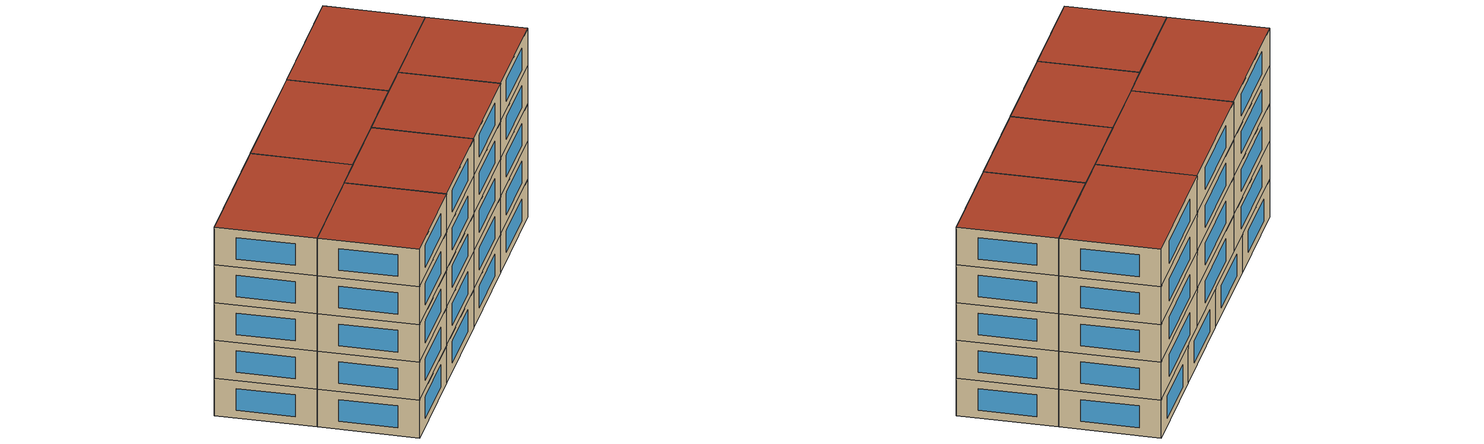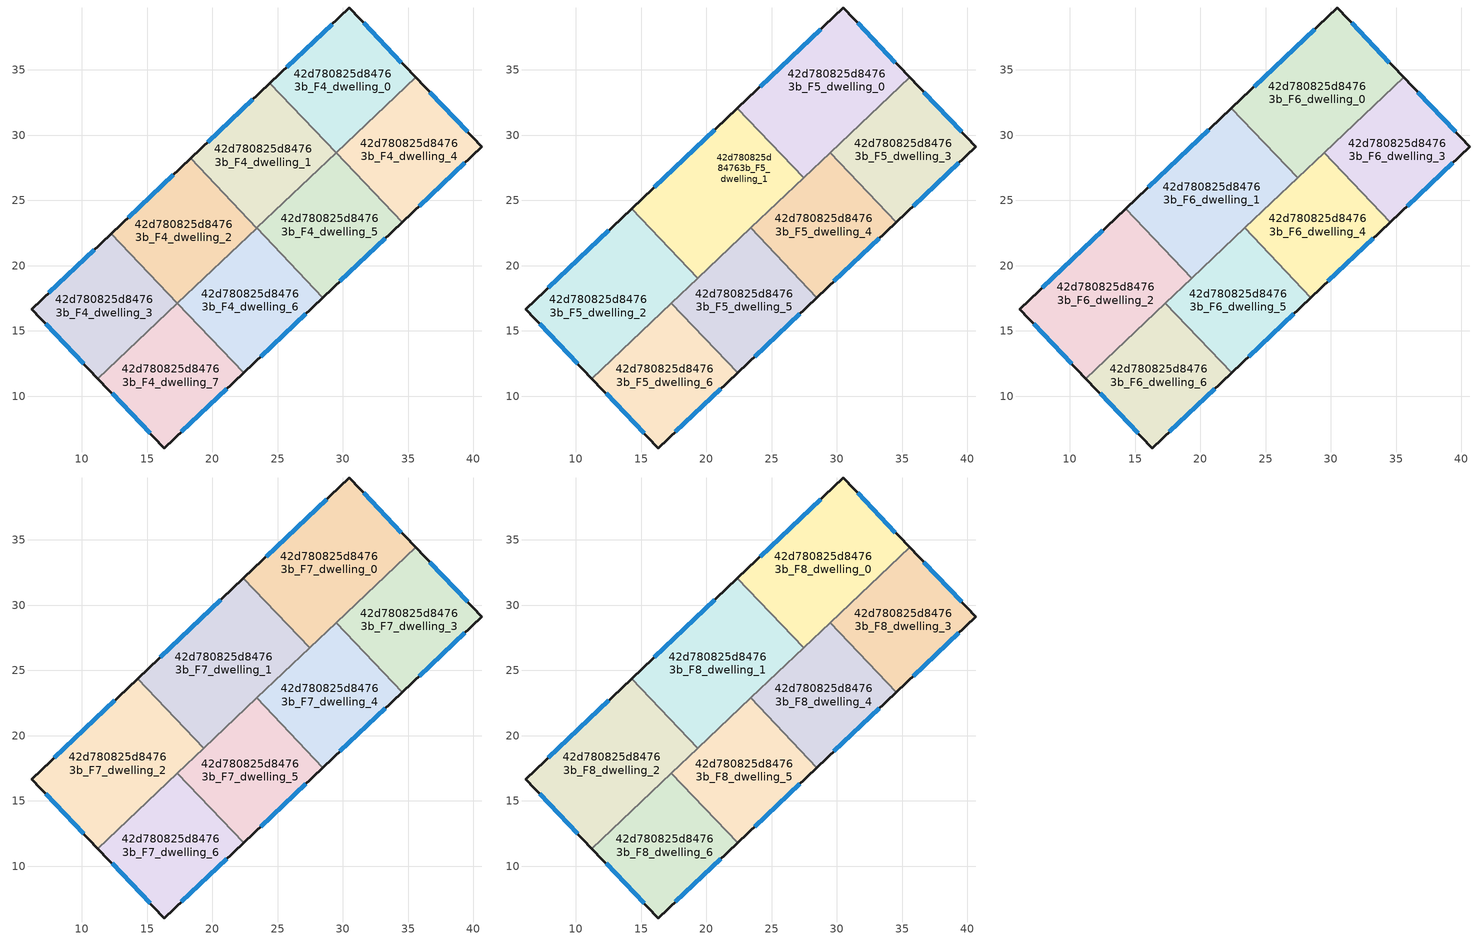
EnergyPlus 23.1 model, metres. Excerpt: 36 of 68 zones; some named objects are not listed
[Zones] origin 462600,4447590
42d780825d84763b_F4_dwelling_0
 floor to 42d780825d84763b_F3_dwelling_0 (EU_floor_Construction): 30.5,39.75 35.58,34.43 29.48,28.65 24.42,33.99 z12
 wall outside (EU_wall_Construction): 35.58,34.43 30.5,39.75 24.42,33.99 z12:15
 wall to 42d780825d84763b_F4_dwelling_1 (EU_wall_Construction): 24.42,33.99 29.48,28.65 z12:15
 wall to 42d780825d84763b_F4_dwelling_4 (EU_wall_Construction): 29.5,28.67 35.58,34.43 z12:15
 wall to 42d780825d84763b_F4_dwelling_5 (EU_wall_Construction): 29.48,28.65 29.5,28.67 z12:15
 window (EU_Window_Construction): 34.49,35.57 31.59,38.61 / 29.2,38.52 25.72,35.22 z12.64:14.36
42d780825d84763b_F4_dwelling_1
 floor to 42d780825d84763b_F3_dwelling_1 (EU_floor_Construction): 24.42,33.99 29.48,28.65 23.39,22.88 18.33,28.22 z12
 wall outside (EU_wall_Construction): 24.42,33.99 18.33,28.22 z12:15
 wall to 42d780825d84763b_F4_dwelling_2 (EU_wall_Construction): 18.33,28.22 23.39,22.88 z12:15
 wall to 42d780825d84763b_F4_dwelling_5 (EU_wall_Construction): 23.42,22.9 29.48,28.65 z12:15
 wall to 42d780825d84763b_F4_dwelling_6 (EU_wall_Construction): 23.39,22.88 23.42,22.9 z12:15
 window (EU_Window_Construction): 23.11,32.75 19.63,29.45 z12.64:14.36
42d780825d84763b_F4_dwelling_2
 floor to 42d780825d84763b_F3_dwelling_2 (EU_floor_Construction): 18.33,28.22 23.39,22.88 17.3,17.1 12.24,22.45 z12
 wall outside (EU_wall_Construction): 18.33,28.22 12.24,22.45 z12:15
 wall to 42d780825d84763b_F4_dwelling_3 (EU_wall_Construction): 12.24,22.45 17.3,17.1 z12:15
 wall to 42d780825d84763b_F4_dwelling_6 (EU_wall_Construction): 17.33,17.13 23.39,22.88 z12:15
 wall to 42d780825d84763b_F4_dwelling_7 (EU_wall_Construction): 17.3,17.1 17.33,17.13 z12:15
 window (EU_Window_Construction): 17.02,26.98 13.54,23.68 z12.64:14.36
42d780825d84763b_F4_dwelling_3
 floor to 42d780825d84763b_F3_dwelling_3 (EU_floor_Construction): 12.24,22.45 17.3,17.1 11.23,11.35 6.14,16.67 z12
 wall outside (EU_wall_Construction): 12.24,22.45 6.14,16.67 11.23,11.35 z12:15
 wall to 42d780825d84763b_F4_dwelling_7 (EU_wall_Construction): 11.23,11.35 17.3,17.1 z12:15
 window (EU_Window_Construction): 7.23,15.53 10.14,12.49 / 10.93,21.21 7.45,17.91 z12.64:14.36
42d780825d84763b_F4_dwelling_4
 floor to 42d780825d84763b_F3_dwelling_4 (EU_floor_Construction): 35.58,34.43 40.67,29.11 34.57,23.33 29.5,28.67 z12
 wall outside (EU_wall_Construction): 34.57,23.33 40.67,29.11 35.58,34.43 z12:15
 wall to 42d780825d84763b_F4_dwelling_5 (EU_wall_Construction): 29.5,28.67 34.57,23.33 z12:15
 window (EU_Window_Construction): 39.58,30.25 36.67,33.29 / 35.88,24.57 39.36,27.87 z12.64:14.36
42d780825d84763b_F4_dwelling_5
 floor to 42d780825d84763b_F3_dwelling_5 (EU_floor_Construction): 29.5,28.67 34.57,23.33 28.48,17.56 23.42,22.9 z12
 wall outside (EU_wall_Construction): 28.48,17.56 34.57,23.33 z12:15
 wall to 42d780825d84763b_F4_dwelling_6 (EU_wall_Construction): 23.42,22.9 28.48,17.56 z12:15
 window (EU_Window_Construction): 29.78,18.79 33.26,22.09 z12.64:14.36
42d780825d84763b_F4_dwelling_6
 floor to 42d780825d84763b_F3_dwelling_6 (EU_floor_Construction): 23.42,22.9 28.48,17.56 22.39,11.79 17.33,17.13 z12
 wall outside (EU_wall_Construction): 22.39,11.79 28.48,17.56 z12:15
 wall to 42d780825d84763b_F4_dwelling_7 (EU_wall_Construction): 17.33,17.13 22.39,11.79 z12:15
 window (EU_Window_Construction): 23.7,13.02 27.18,16.32 z12.64:14.36
42d780825d84763b_F4_dwelling_7
 floor to 42d780825d84763b_F3_dwelling_7 (EU_floor_Construction): 17.33,17.13 22.39,11.79 16.31,6.02 11.23,11.35 z12
 wall outside (EU_wall_Construction): 11.23,11.35 16.31,6.02 22.39,11.79 z12:15
 window (EU_Window_Construction): 17.62,7.26 21.09,10.55 / 12.32,10.21 15.22,7.16 z12.64:14.36
42d780825d84763b_F5_dwelling_0
 floor to 42d780825d84763b_F4_dwelling_0 (EU_floor_Construction): 30.5,39.75 35.58,34.43 29.48,28.65 24.42,33.99 z15
 floor to 42d780825d84763b_F4_dwelling_1 (EU_floor_Construction): 24.42,33.99 29.48,28.65 27.45,26.72 22.39,32.06 z15
 wall outside (EU_wall_Construction): 35.58,34.43 30.5,39.75 22.39,32.06 z15:18
 wall to 42d780825d84763b_F5_dwelling_1 (EU_wall_Construction): 22.39,32.06 27.45,26.72 z15:18
 wall to 42d780825d84763b_F5_dwelling_3 (EU_wall_Construction): 29.5,28.67 35.58,34.43 z15:18
 wall to 42d780825d84763b_F5_dwelling_4 (EU_wall_Construction): 27.45,26.72 29.5,28.67 z15:18
 window (EU_Window_Construction): 34.49,35.57 31.59,38.61 / 28.76,38.1 24.13,33.71 z15.64:17.36
42d780825d84763b_F5_dwelling_1
 floor to 42d780825d84763b_F4_dwelling_1 (EU_floor_Construction): 22.39,32.06 27.45,26.72 23.39,22.88 18.33,28.22 z15
 floor to 42d780825d84763b_F4_dwelling_2 (EU_floor_Construction): 18.33,28.22 23.39,22.88 19.33,19.03 14.27,24.37 z15
 wall outside (EU_wall_Construction): 22.39,32.06 14.27,24.37 z15:18
 wall to 42d780825d84763b_F5_dwelling_2 (EU_wall_Construction): 14.27,24.37 19.33,19.03 z15:18
 wall to 42d780825d84763b_F5_dwelling_5 (EU_wall_Construction): 19.33,19.03 23.42,22.9 z15:18
 wall to 42d780825d84763b_F5_dwelling_4 (EU_wall_Construction): 23.42,22.9 27.45,26.72 z15:18
 window (EU_Window_Construction): 20.65,30.42 16.01,26.02 z15.64:17.36
42d780825d84763b_F5_dwelling_2
 floor to 42d780825d84763b_F4_dwelling_2 (EU_floor_Construction): 14.27,24.37 19.33,19.03 17.3,17.1 12.24,22.45 z15
 floor to 42d780825d84763b_F4_dwelling_3 (EU_floor_Construction): 12.24,22.45 17.3,17.1 11.23,11.35 6.14,16.67 z15
 wall outside (EU_wall_Construction): 14.27,24.37 6.14,16.67 11.23,11.35 z15:18
 wall to 42d780825d84763b_F5_dwelling_6 (EU_wall_Construction): 11.23,11.35 17.33,17.13 z15:18
 wall to 42d780825d84763b_F5_dwelling_5 (EU_wall_Construction): 17.33,17.13 19.33,19.03 z15:18
 window (EU_Window_Construction): 7.23,15.53 10.14,12.49 / 12.53,22.72 7.88,18.32 z15.64:17.36
42d780825d84763b_F5_dwelling_3
 floor to 42d780825d84763b_F4_dwelling_4 (EU_floor_Construction): 35.58,34.43 40.67,29.11 34.57,23.33 29.5,28.67 z15
 wall outside (EU_wall_Construction): 34.57,23.33 40.67,29.11 35.58,34.43 z15:18
 wall to 42d780825d84763b_F5_dwelling_4 (EU_wall_Construction): 29.5,28.67 34.57,23.33 z15:18
 window (EU_Window_Construction): 39.58,30.25 36.67,33.29 / 35.88,24.57 39.36,27.87 z15.64:17.36
42d780825d84763b_F5_dwelling_4
 floor to 42d780825d84763b_F4_dwelling_5 (EU_floor_Construction): 29.5,28.67 34.57,23.33 28.48,17.56 23.42,22.9 z15
 wall outside (EU_wall_Construction): 28.48,17.56 34.57,23.33 z15:18
 wall to 42d780825d84763b_F5_dwelling_5 (EU_wall_Construction): 23.42,22.9 28.48,17.56 z15:18
 window (EU_Window_Construction): 29.78,18.79 33.26,22.09 z15.64:17.36
42d780825d84763b_F5_dwelling_5
 floor to 42d780825d84763b_F4_dwelling_6 (EU_floor_Construction): 23.42,22.9 28.48,17.56 22.39,11.79 17.33,17.13 z15
 wall outside (EU_wall_Construction): 22.39,11.79 28.48,17.56 z15:18
 wall to 42d780825d84763b_F5_dwelling_6 (EU_wall_Construction): 17.33,17.13 22.39,11.79 z15:18
 window (EU_Window_Construction): 23.7,13.02 27.18,16.32 z15.64:17.36
42d780825d84763b_F5_dwelling_6
 floor to 42d780825d84763b_F4_dwelling_7 (EU_floor_Construction): 17.33,17.13 22.39,11.79 16.31,6.02 11.23,11.35 z15
 wall outside (EU_wall_Construction): 11.23,11.35 16.31,6.02 22.39,11.79 z15:18
 window (EU_Window_Construction): 17.62,7.26 21.09,10.55 / 12.32,10.21 15.22,7.16 z15.64:17.36
42d780825d84763b_F6_dwelling_0
 floor to 42d780825d84763b_F5_dwelling_0 (EU_floor_Construction): 30.5,39.75 35.58,34.43 27.45,26.72 22.39,32.06 z18
 wall outside (EU_wall_Construction): 35.58,34.43 30.5,39.75 22.39,32.06 z18:21
 wall to 42d780825d84763b_F6_dwelling_1 (EU_wall_Construction): 22.39,32.06 27.45,26.72 z18:21
 wall to 42d780825d84763b_F6_dwelling_3 (EU_wall_Construction): 29.5,28.67 35.58,34.43 z18:21
 wall to 42d780825d84763b_F6_dwelling_4 (EU_wall_Construction): 27.45,26.72 29.5,28.67 z18:21
 window (EU_Window_Construction): 34.49,35.57 31.59,38.61 / 28.76,38.1 24.13,33.71 z18.64:20.36
42d780825d84763b_F6_dwelling_1
 floor to 42d780825d84763b_F5_dwelling_1 (EU_floor_Construction): 22.39,32.06 27.45,26.72 19.33,19.03 14.27,24.37 z18
 wall outside (EU_wall_Construction): 22.39,32.06 14.27,24.37 z18:21
 wall to 42d780825d84763b_F6_dwelling_2 (EU_wall_Construction): 14.27,24.37 19.33,19.03 z18:21
 wall to 42d780825d84763b_F6_dwelling_5 (EU_wall_Construction): 19.33,19.03 23.42,22.9 z18:21
 wall to 42d780825d84763b_F6_dwelling_4 (EU_wall_Construction): 23.42,22.9 27.45,26.72 z18:21
 window (EU_Window_Construction): 20.65,30.42 16.01,26.02 z18.64:20.36
42d780825d84763b_F6_dwelling_2
 floor to 42d780825d84763b_F5_dwelling_2 (EU_floor_Construction): 14.27,24.37 19.33,19.03 11.23,11.35 6.14,16.67 z18
 wall outside (EU_wall_Construction): 14.27,24.37 6.14,16.67 11.23,11.35 z18:21
 wall to 42d780825d84763b_F6_dwelling_6 (EU_wall_Construction): 11.23,11.35 17.33,17.13 z18:21
 wall to 42d780825d84763b_F6_dwelling_5 (EU_wall_Construction): 17.33,17.13 19.33,19.03 z18:21
 window (EU_Window_Construction): 7.23,15.53 10.14,12.49 / 12.53,22.72 7.88,18.32 z18.64:20.36
42d780825d84763b_F6_dwelling_3
 floor to 42d780825d84763b_F5_dwelling_3 (EU_floor_Construction): 35.58,34.43 40.67,29.11 34.57,23.33 29.5,28.67 z18
 wall outside (EU_wall_Construction): 34.57,23.33 40.67,29.11 35.58,34.43 z18:21
 wall to 42d780825d84763b_F6_dwelling_4 (EU_wall_Construction): 29.5,28.67 34.57,23.33 z18:21
 window (EU_Window_Construction): 39.58,30.25 36.67,33.29 / 35.88,24.57 39.36,27.87 z18.64:20.36
42d780825d84763b_F6_dwelling_4
 floor to 42d780825d84763b_F5_dwelling_4 (EU_floor_Construction): 29.5,28.67 34.57,23.33 28.48,17.56 23.42,22.9 z18
 wall outside (EU_wall_Construction): 28.48,17.56 34.57,23.33 z18:21
 wall to 42d780825d84763b_F6_dwelling_5 (EU_wall_Construction): 23.42,22.9 28.48,17.56 z18:21
 window (EU_Window_Construction): 29.78,18.79 33.26,22.09 z18.64:20.36
42d780825d84763b_F6_dwelling_5
 floor to 42d780825d84763b_F5_dwelling_5 (EU_floor_Construction): 23.42,22.9 28.48,17.56 22.39,11.79 17.33,17.13 z18
 wall outside (EU_wall_Construction): 22.39,11.79 28.48,17.56 z18:21
 wall to 42d780825d84763b_F6_dwelling_6 (EU_wall_Construction): 17.33,17.13 22.39,11.79 z18:21
 window (EU_Window_Construction): 23.7,13.02 27.18,16.32 z18.64:20.36
42d780825d84763b_F6_dwelling_6
 floor to 42d780825d84763b_F5_dwelling_6 (EU_floor_Construction): 17.33,17.13 22.39,11.79 16.31,6.02 11.23,11.35 z18
 wall outside (EU_wall_Construction): 11.23,11.35 16.31,6.02 22.39,11.79 z18:21
 window (EU_Window_Construction): 17.62,7.26 21.09,10.55 / 12.32,10.21 15.22,7.16 z18.64:20.36
42d780825d84763b_F7_dwelling_0
 floor to 42d780825d84763b_F6_dwelling_0 (EU_floor_Construction): 30.5,39.75 35.58,34.43 27.45,26.72 22.39,32.06 z21
 wall outside (EU_wall_Construction): 35.58,34.43 30.5,39.75 22.39,32.06 z21:24
 wall to 42d780825d84763b_F7_dwelling_1 (EU_wall_Construction): 22.39,32.06 27.45,26.72 z21:24
 wall to 42d780825d84763b_F7_dwelling_3 (EU_wall_Construction): 29.5,28.67 35.58,34.43 z21:24
 wall to 42d780825d84763b_F7_dwelling_4 (EU_wall_Construction): 27.45,26.72 29.5,28.67 z21:24
 window (EU_Window_Construction): 34.49,35.57 31.59,38.61 / 28.76,38.1 24.13,33.71 z21.64:23.36
42d780825d84763b_F7_dwelling_1
 floor to 42d780825d84763b_F6_dwelling_1 (EU_floor_Construction): 22.39,32.06 27.45,26.72 19.33,19.03 14.27,24.37 z21
 wall outside (EU_wall_Construction): 22.39,32.06 14.27,24.37 z21:24
 wall to 42d780825d84763b_F7_dwelling_2 (EU_wall_Construction): 14.27,24.37 19.33,19.03 z21:24
 wall to 42d780825d84763b_F7_dwelling_5 (EU_wall_Construction): 19.33,19.03 23.42,22.9 z21:24
 wall to 42d780825d84763b_F7_dwelling_4 (EU_wall_Construction): 23.42,22.9 27.45,26.72 z21:24
 window (EU_Window_Construction): 20.65,30.42 16.01,26.02 z21.64:23.36
42d780825d84763b_F7_dwelling_2
 floor to 42d780825d84763b_F6_dwelling_2 (EU_floor_Construction): 14.27,24.37 19.33,19.03 11.23,11.35 6.14,16.67 z21
 wall outside (EU_wall_Construction): 14.27,24.37 6.14,16.67 11.23,11.35 z21:24
 wall to 42d780825d84763b_F7_dwelling_6 (EU_wall_Construction): 11.23,11.35 17.33,17.13 z21:24
 wall to 42d780825d84763b_F7_dwelling_5 (EU_wall_Construction): 17.33,17.13 19.33,19.03 z21:24
 window (EU_Window_Construction): 7.23,15.53 10.14,12.49 / 12.53,22.72 7.88,18.32 z21.64:23.36
42d780825d84763b_F7_dwelling_3
 floor to 42d780825d84763b_F6_dwelling_3 (EU_floor_Construction): 35.58,34.43 40.67,29.11 34.57,23.33 29.5,28.67 z21
 wall outside (EU_wall_Construction): 34.57,23.33 40.67,29.11 35.58,34.43 z21:24
 wall to 42d780825d84763b_F7_dwelling_4 (EU_wall_Construction): 29.5,28.67 34.57,23.33 z21:24
 window (EU_Window_Construction): 39.58,30.25 36.67,33.29 / 35.88,24.57 39.36,27.87 z21.64:23.36
42d780825d84763b_F7_dwelling_4
 floor to 42d780825d84763b_F6_dwelling_4 (EU_floor_Construction): 29.5,28.67 34.57,23.33 28.48,17.56 23.42,22.9 z21
 wall outside (EU_wall_Construction): 28.48,17.56 34.57,23.33 z21:24
 wall to 42d780825d84763b_F7_dwelling_5 (EU_wall_Construction): 23.42,22.9 28.48,17.56 z21:24
 window (EU_Window_Construction): 29.78,18.79 33.26,22.09 z21.64:23.36
42d780825d84763b_F7_dwelling_5
 floor to 42d780825d84763b_F6_dwelling_5 (EU_floor_Construction): 23.42,22.9 28.48,17.56 22.39,11.79 17.33,17.13 z21
 wall outside (EU_wall_Construction): 22.39,11.79 28.48,17.56 z21:24
 wall to 42d780825d84763b_F7_dwelling_6 (EU_wall_Construction): 17.33,17.13 22.39,11.79 z21:24
 window (EU_Window_Construction): 23.7,13.02 27.18,16.32 z21.64:23.36
42d780825d84763b_F7_dwelling_6
 floor to 42d780825d84763b_F6_dwelling_6 (EU_floor_Construction): 17.33,17.13 22.39,11.79 16.31,6.02 11.23,11.35 z21
 wall outside (EU_wall_Construction): 11.23,11.35 16.31,6.02 22.39,11.79 z21:24
 window (EU_Window_Construction): 17.62,7.26 21.09,10.55 / 12.32,10.21 15.22,7.16 z21.64:23.36
42d780825d84763b_F8_dwelling_0
 floor to 42d780825d84763b_F7_dwelling_0 (EU_floor_Construction): 30.5,39.75 35.58,34.43 27.45,26.72 22.39,32.06 z24
 wall outside (EU_wall_Construction): 35.58,34.43 30.5,39.75 22.39,32.06 z24:27
 wall to 42d780825d84763b_F8_dwelling_1 (EU_wall_Construction): 22.39,32.06 27.45,26.72 z24:27
 wall to 42d780825d84763b_F8_dwelling_3 (EU_wall_Construction): 29.5,28.67 35.58,34.43 z24:27
 wall to 42d780825d84763b_F8_dwelling_4 (EU_wall_Construction): 27.45,26.72 29.5,28.67 z24:27
 window (EU_Window_Construction): 34.49,35.57 31.59,38.61 / 28.76,38.1 24.13,33.71 z24.64:26.36
 roof outside (EU_roof_Construction): 35.58,34.43 30.5,39.75 22.39,32.06 27.45,26.72 z27
42d780825d84763b_F8_dwelling_1
 floor to 42d780825d84763b_F7_dwelling_1 (EU_floor_Construction): 22.39,32.06 27.45,26.72 19.33,19.03 14.27,24.37 z24
 wall outside (EU_wall_Construction): 22.39,32.06 14.27,24.37 z24:27
 wall to 42d780825d84763b_F8_dwelling_2 (EU_wall_Construction): 14.27,24.37 19.33,19.03 z24:27
 wall to 42d780825d84763b_F8_dwelling_5 (EU_wall_Construction): 19.33,19.03 23.42,22.9 z24:27
 wall to 42d780825d84763b_F8_dwelling_4 (EU_wall_Construction): 23.42,22.9 27.45,26.72 z24:27
 window (EU_Window_Construction): 20.65,30.42 16.01,26.02 z24.64:26.36
 roof outside (EU_roof_Construction): 27.45,26.72 22.39,32.06 14.27,24.37 19.33,19.03 z27
42d780825d84763b_F8_dwelling_2
 floor to 42d780825d84763b_F7_dwelling_2 (EU_floor_Construction): 14.27,24.37 19.33,19.03 11.23,11.35 6.14,16.67 z24
 wall outside (EU_wall_Construction): 14.27,24.37 6.14,16.67 11.23,11.35 z24:27
 wall to 42d780825d84763b_F8_dwelling_6 (EU_wall_Construction): 11.23,11.35 17.33,17.13 z24:27
 wall to 42d780825d84763b_F8_dwelling_5 (EU_wall_Construction): 17.33,17.13 19.33,19.03 z24:27
 window (EU_Window_Construction): 7.23,15.53 10.14,12.49 / 12.53,22.72 7.88,18.32 z24.64:26.36
 roof outside (EU_roof_Construction): 19.33,19.03 14.27,24.37 6.14,16.67 11.23,11.35 z27
42d780825d84763b_F8_dwelling_3
 floor to 42d780825d84763b_F7_dwelling_3 (EU_floor_Construction): 35.58,34.43 40.67,29.11 34.57,23.33 29.5,28.67 z24
 wall outside (EU_wall_Construction): 34.57,23.33 40.67,29.11 35.58,34.43 z24:27
 wall to 42d780825d84763b_F8_dwelling_4 (EU_wall_Construction): 29.5,28.67 34.57,23.33 z24:27
 window (EU_Window_Construction): 39.58,30.25 36.67,33.29 / 35.88,24.57 39.36,27.87 z24.64:26.36
 roof outside (EU_roof_Construction): 40.67,29.11 35.58,34.43 29.5,28.67 34.57,23.33 z27
42d780825d84763b_F8_dwelling_4
 floor to 42d780825d84763b_F7_dwelling_4 (EU_floor_Construction): 29.5,28.67 34.57,23.33 28.48,17.56 23.42,22.9 z24
 wall outside (EU_wall_Construction): 28.48,17.56 34.57,23.33 z24:27
 wall to 42d780825d84763b_F8_dwelling_5 (EU_wall_Construction): 23.42,22.9 28.48,17.56 z24:27
 window (EU_Window_Construction): 29.78,18.79 33.26,22.09 z24.64:26.36
 roof outside (EU_roof_Construction): 34.57,23.33 29.5,28.67 23.42,22.9 28.48,17.56 z27
42d780825d84763b_F8_dwelling_5
 floor to 42d780825d84763b_F7_dwelling_5 (EU_floor_Construction): 23.42,22.9 28.48,17.56 22.39,11.79 17.33,17.13 z24
 wall outside (EU_wall_Construction): 22.39,11.79 28.48,17.56 z24:27
 wall to 42d780825d84763b_F8_dwelling_6 (EU_wall_Construction): 17.33,17.13 22.39,11.79 z24:27
 window (EU_Window_Construction): 23.7,13.02 27.18,16.32 z24.64:26.36
 roof outside (EU_roof_Construction): 28.48,17.56 23.42,22.9 17.33,17.13 22.39,11.79 z27
42d780825d84763b_F8_dwelling_6
 floor to 42d780825d84763b_F7_dwelling_6 (EU_floor_Construction): 17.33,17.13 22.39,11.79 16.31,6.02 11.23,11.35 z24
 wall outside (EU_wall_Construction): 11.23,11.35 16.31,6.02 22.39,11.79 z24:27
 window (EU_Window_Construction): 17.62,7.26 21.09,10.55 / 12.32,10.21 15.22,7.16 z24.64:26.36
 roof outside (EU_roof_Construction): 22.39,11.79 17.33,17.13 11.23,11.35 16.31,6.02 z27
[Building]
EU S2 Campaign: North Axis=0; Terrain=City; Solar Distribution=FullExterior
[Site:Location]
Yerevan-Zvartnots.Intl.AP: Latitude=40.15; Longitude=44.383; Time Zone=4; Elevation=854
[SizingPeriod:WeatherFileDays]
AnnualSizingPeriod: Begin Month=1; Begin Day of Month=1; End Month=12; End Day of Month=31; Day of Week for Start Day=Monday; Use Weather File Daylight Saving Period=No; Use Weather File Rain and Snow Indicators=No
[MATERIAL]
EU_InternalMass_Material: Roughness=MediumRough; Thickness=0.1; Conductivity=1; Density=1800; Specific Heat=900; Thermal Absorptance=0.9; Solar Absorptance=0.7; Visible Absorptance=0.7
[MATERIAL:NOMASS] Roughness=MediumRough; Thermal Absorptance=0.9; Solar Absorptance=0.7; Visible Absorptance=0.7
Name | Thermal Resistance
EU_wall_NoMass | 1.05043
EU_roof_NoMass | 1.45357
EU_floor_NoMass | 0.478065
[WINDOWMATERIAL:SIMPLEGLAZINGSYSTEM]
EU_Window_SimpleGlazing: UFactor=2.5566; Solar Heat Gain Coefficient=0.75; Visible Transmittance=0.75
[CONSTRUCTION]
EU_wall_Construction: EU_wall_NoMass
EU_roof_Construction: EU_roof_NoMass
EU_floor_Construction: EU_floor_NoMass
EU_Window_Construction: EU_Window_SimpleGlazing
EU_InternalMass_Construction: EU_InternalMass_Material
[ZONE] Type=1; Multiplier=1; Ceiling Height=autocalculate; Floor Area=autocalculate; Part of Total Floor Area=Yes
Name | Volume
42d780825d84763b_F4_dwelling_0; 42d780825d84763b_F5_dwelling_6; 42d780825d84763b_F6_dwelling_6; 42d780825d84763b_F7_dwelling_6; 42d780825d84763b_F8_dwelling_6; 42d780825d84763b_F4_dwelling_7 | 185.261
42d780825d84763b_F5_dwelling_0; 42d780825d84763b_F6_dwelling_0; 42d780825d84763b_F7_dwelling_0; 42d780825d84763b_F8_dwelling_0 | 246.998
42d780825d84763b_F4_dwelling_1 | 185.249
42d780825d84763b_F5_dwelling_1; 42d780825d84763b_F6_dwelling_1; 42d780825d84763b_F7_dwelling_1; 42d780825d84763b_F8_dwelling_1 | 246.973
42d780825d84763b_F4_dwelling_2 | 185.243
42d780825d84763b_F5_dwelling_2; 42d780825d84763b_F6_dwelling_2; 42d780825d84763b_F7_dwelling_2; 42d780825d84763b_F8_dwelling_2 | 246.968
42d780825d84763b_F4_dwelling_3 | 185.229
42d780825d84763b_F5_dwelling_3; 42d780825d84763b_F6_dwelling_3; 42d780825d84763b_F7_dwelling_3; 42d780825d84763b_F8_dwelling_3; 42d780825d84763b_F4_dwelling_4 | 185.262
42d780825d84763b_F5_dwelling_4; 42d780825d84763b_F6_dwelling_4; 42d780825d84763b_F7_dwelling_4; 42d780825d84763b_F8_dwelling_4; 42d780825d84763b_F4_dwelling_5 | 185.27
42d780825d84763b_F5_dwelling_5; 42d780825d84763b_F6_dwelling_5; 42d780825d84763b_F7_dwelling_5; 42d780825d84763b_F8_dwelling_5; 42d780825d84763b_F4_dwelling_6 | 185.236
[INTERNALMASS] Construction=EU_InternalMass_Construction
Name | Zone or ZoneList | Surface Area
42d780825d84763b_F4_dwelling_0_EU_InternalMass | 42d780825d84763b_F4_dwelling_0 | 61.7539
42d780825d84763b_F4_dwelling_1_EU_InternalMass | 42d780825d84763b_F4_dwelling_1 | 61.7496
42d780825d84763b_F4_dwelling_2_EU_InternalMass | 42d780825d84763b_F4_dwelling_2 | 61.7477
42d780825d84763b_F4_dwelling_3_EU_InternalMass | 42d780825d84763b_F4_dwelling_3 | 61.743
42d780825d84763b_F4_dwelling_4_EU_InternalMass | 42d780825d84763b_F4_dwelling_4 | 61.7539
42d780825d84763b_F4_dwelling_5_EU_InternalMass | 42d780825d84763b_F4_dwelling_5 | 61.7565
42d780825d84763b_F4_dwelling_6_EU_InternalMass | 42d780825d84763b_F4_dwelling_6 | 61.7454
42d780825d84763b_F4_dwelling_7_EU_InternalMass | 42d780825d84763b_F4_dwelling_7 | 61.7537
42d780825d84763b_F5_dwelling_0_EU_InternalMass | 42d780825d84763b_F5_dwelling_0 | 82.3328
42d780825d84763b_F5_dwelling_1_EU_InternalMass | 42d780825d84763b_F5_dwelling_1 | 82.3245
42d780825d84763b_F5_dwelling_2_EU_InternalMass | 42d780825d84763b_F5_dwelling_2 | 82.3302
42d780825d84763b_F5_dwelling_3_EU_InternalMass | 42d780825d84763b_F5_dwelling_3 | 61.7539
42d780825d84763b_F5_dwelling_4_EU_InternalMass | 42d780825d84763b_F5_dwelling_4 | 61.7565
42d780825d84763b_F5_dwelling_5_EU_InternalMass | 42d780825d84763b_F5_dwelling_5 | 61.7454
42d780825d84763b_F5_dwelling_6_EU_InternalMass | 42d780825d84763b_F5_dwelling_6 | 61.7537
42d780825d84763b_F6_dwelling_0_EU_InternalMass | 42d780825d84763b_F6_dwelling_0 | 82.3328
42d780825d84763b_F6_dwelling_1_EU_InternalMass | 42d780825d84763b_F6_dwelling_1 | 82.3245
42d780825d84763b_F6_dwelling_2_EU_InternalMass | 42d780825d84763b_F6_dwelling_2 | 82.3302
42d780825d84763b_F6_dwelling_3_EU_InternalMass | 42d780825d84763b_F6_dwelling_3 | 61.7539
42d780825d84763b_F6_dwelling_4_EU_InternalMass | 42d780825d84763b_F6_dwelling_4 | 61.7565
42d780825d84763b_F6_dwelling_5_EU_InternalMass | 42d780825d84763b_F6_dwelling_5 | 61.7454
42d780825d84763b_F6_dwelling_6_EU_InternalMass | 42d780825d84763b_F6_dwelling_6 | 61.7537
42d780825d84763b_F7_dwelling_0_EU_InternalMass | 42d780825d84763b_F7_dwelling_0 | 82.3328
42d780825d84763b_F7_dwelling_1_EU_InternalMass | 42d780825d84763b_F7_dwelling_1 | 82.3245
42d780825d84763b_F7_dwelling_2_EU_InternalMass | 42d780825d84763b_F7_dwelling_2 | 82.3302
42d780825d84763b_F7_dwelling_3_EU_InternalMass | 42d780825d84763b_F7_dwelling_3 | 61.7539
42d780825d84763b_F7_dwelling_4_EU_InternalMass | 42d780825d84763b_F7_dwelling_4 | 61.7565
42d780825d84763b_F7_dwelling_5_EU_InternalMass | 42d780825d84763b_F7_dwelling_5 | 61.7454
42d780825d84763b_F7_dwelling_6_EU_InternalMass | 42d780825d84763b_F7_dwelling_6 | 61.7537
42d780825d84763b_F8_dwelling_0_EU_InternalMass | 42d780825d84763b_F8_dwelling_0 | 82.3328
42d780825d84763b_F8_dwelling_1_EU_InternalMass | 42d780825d84763b_F8_dwelling_1 | 82.3245
42d780825d84763b_F8_dwelling_2_EU_InternalMass | 42d780825d84763b_F8_dwelling_2 | 82.3302
42d780825d84763b_F8_dwelling_3_EU_InternalMass | 42d780825d84763b_F8_dwelling_3 | 61.7539
42d780825d84763b_F8_dwelling_4_EU_InternalMass | 42d780825d84763b_F8_dwelling_4 | 61.7565
42d780825d84763b_F8_dwelling_5_EU_InternalMass | 42d780825d84763b_F8_dwelling_5 | 61.7454
42d780825d84763b_F8_dwelling_6_EU_InternalMass | 42d780825d84763b_F8_dwelling_6 | 61.7537
[OTHEREQUIPMENT] Fuel Type=Electricity; Design Level Calculation Method=Watts/Area; Power per Zone Floor Area=1; Fraction Latent=0; Fraction Radiant=0; Fraction Lost=0; Carbon Dioxide Generation Rate=0; EndUse Subcategory=EU_Step8_InternalGains
Name | Zone or ZoneList or Space or SpaceList | Schedule
EU_Step8_InternalGain_42d780825d84763b_F4_dwelling_0_f000 | 42d780825d84763b_F4_dwelling_0 | EU_Step8_GainSchedule_42d780825d84763b_F4_dwelling_0_f000
EU_Step8_InternalGain_42d780825d84763b_F4_dwelling_1_f000 | 42d780825d84763b_F4_dwelling_1 | EU_Step8_GainSchedule_42d780825d84763b_F4_dwelling_1_f000
EU_Step8_InternalGain_42d780825d84763b_F4_dwelling_2_f000 | 42d780825d84763b_F4_dwelling_2 | EU_Step8_GainSchedule_42d780825d84763b_F4_dwelling_2_f000
EU_Step8_InternalGain_42d780825d84763b_F4_dwelling_3_f000 | 42d780825d84763b_F4_dwelling_3 | EU_Step8_GainSchedule_42d780825d84763b_F4_dwelling_3_f000
EU_Step8_InternalGain_42d780825d84763b_F4_dwelling_4_f000 | 42d780825d84763b_F4_dwelling_4 | EU_Step8_GainSchedule_42d780825d84763b_F4_dwelling_4_f000
EU_Step8_InternalGain_42d780825d84763b_F4_dwelling_5_f000 | 42d780825d84763b_F4_dwelling_5 | EU_Step8_GainSchedule_42d780825d84763b_F4_dwelling_5_f000
EU_Step8_InternalGain_42d780825d84763b_F4_dwelling_6_f000 | 42d780825d84763b_F4_dwelling_6 | EU_Step8_GainSchedule_42d780825d84763b_F4_dwelling_6_f000
EU_Step8_InternalGain_42d780825d84763b_F4_dwelling_7_f000 | 42d780825d84763b_F4_dwelling_7 | EU_Step8_GainSchedule_42d780825d84763b_F4_dwelling_7_f000
EU_Step8_InternalGain_42d780825d84763b_F5_dwelling_0_f000 | 42d780825d84763b_F5_dwelling_0 | EU_Step8_GainSchedule_42d780825d84763b_F5_dwelling_0_f000
EU_Step8_InternalGain_42d780825d84763b_F5_dwelling_1_f000 | 42d780825d84763b_F5_dwelling_1 | EU_Step8_GainSchedule_42d780825d84763b_F5_dwelling_1_f000
EU_Step8_InternalGain_42d780825d84763b_F5_dwelling_2_f000 | 42d780825d84763b_F5_dwelling_2 | EU_Step8_GainSchedule_42d780825d84763b_F5_dwelling_2_f000
EU_Step8_InternalGain_42d780825d84763b_F5_dwelling_3_f000 | 42d780825d84763b_F5_dwelling_3 | EU_Step8_GainSchedule_42d780825d84763b_F5_dwelling_3_f000
EU_Step8_InternalGain_42d780825d84763b_F5_dwelling_4_f000 | 42d780825d84763b_F5_dwelling_4 | EU_Step8_GainSchedule_42d780825d84763b_F5_dwelling_4_f000
EU_Step8_InternalGain_42d780825d84763b_F5_dwelling_5_f000 | 42d780825d84763b_F5_dwelling_5 | EU_Step8_GainSchedule_42d780825d84763b_F5_dwelling_5_f000
EU_Step8_InternalGain_42d780825d84763b_F5_dwelling_6_f000 | 42d780825d84763b_F5_dwelling_6 | EU_Step8_GainSchedule_42d780825d84763b_F5_dwelling_6_f000
EU_Step8_InternalGain_42d780825d84763b_F6_dwelling_0_f000 | 42d780825d84763b_F6_dwelling_0 | EU_Step8_GainSchedule_42d780825d84763b_F6_dwelling_0_f000
EU_Step8_InternalGain_42d780825d84763b_F6_dwelling_1_f000 | 42d780825d84763b_F6_dwelling_1 | EU_Step8_GainSchedule_42d780825d84763b_F6_dwelling_1_f000
EU_Step8_InternalGain_42d780825d84763b_F6_dwelling_2_f000 | 42d780825d84763b_F6_dwelling_2 | EU_Step8_GainSchedule_42d780825d84763b_F6_dwelling_2_f000
EU_Step8_InternalGain_42d780825d84763b_F6_dwelling_3_f000 | 42d780825d84763b_F6_dwelling_3 | EU_Step8_GainSchedule_42d780825d84763b_F6_dwelling_3_f000
EU_Step8_InternalGain_42d780825d84763b_F6_dwelling_4_f000 | 42d780825d84763b_F6_dwelling_4 | EU_Step8_GainSchedule_42d780825d84763b_F6_dwelling_4_f000
EU_Step8_InternalGain_42d780825d84763b_F6_dwelling_5_f000 | 42d780825d84763b_F6_dwelling_5 | EU_Step8_GainSchedule_42d780825d84763b_F6_dwelling_5_f000
EU_Step8_InternalGain_42d780825d84763b_F6_dwelling_6_f000 | 42d780825d84763b_F6_dwelling_6 | EU_Step8_GainSchedule_42d780825d84763b_F6_dwelling_6_f000
EU_Step8_InternalGain_42d780825d84763b_F7_dwelling_0_f000 | 42d780825d84763b_F7_dwelling_0 | EU_Step8_GainSchedule_42d780825d84763b_F7_dwelling_0_f000
EU_Step8_InternalGain_42d780825d84763b_F7_dwelling_1_f000 | 42d780825d84763b_F7_dwelling_1 | EU_Step8_GainSchedule_42d780825d84763b_F7_dwelling_1_f000
EU_Step8_InternalGain_42d780825d84763b_F7_dwelling_2_f000 | 42d780825d84763b_F7_dwelling_2 | EU_Step8_GainSchedule_42d780825d84763b_F7_dwelling_2_f000
EU_Step8_InternalGain_42d780825d84763b_F7_dwelling_3_f000 | 42d780825d84763b_F7_dwelling_3 | EU_Step8_GainSchedule_42d780825d84763b_F7_dwelling_3_f000
EU_Step8_InternalGain_42d780825d84763b_F7_dwelling_4_f000 | 42d780825d84763b_F7_dwelling_4 | EU_Step8_GainSchedule_42d780825d84763b_F7_dwelling_4_f000
EU_Step8_InternalGain_42d780825d84763b_F7_dwelling_5_f000 | 42d780825d84763b_F7_dwelling_5 | EU_Step8_GainSchedule_42d780825d84763b_F7_dwelling_5_f000
EU_Step8_InternalGain_42d780825d84763b_F7_dwelling_6_f000 | 42d780825d84763b_F7_dwelling_6 | EU_Step8_GainSchedule_42d780825d84763b_F7_dwelling_6_f000
EU_Step8_InternalGain_42d780825d84763b_F8_dwelling_0_f000 | 42d780825d84763b_F8_dwelling_0 | EU_Step8_GainSchedule_42d780825d84763b_F8_dwelling_0_f000
EU_Step8_InternalGain_42d780825d84763b_F8_dwelling_1_f000 | 42d780825d84763b_F8_dwelling_1 | EU_Step8_GainSchedule_42d780825d84763b_F8_dwelling_1_f000
EU_Step8_InternalGain_42d780825d84763b_F8_dwelling_2_f000 | 42d780825d84763b_F8_dwelling_2 | EU_Step8_GainSchedule_42d780825d84763b_F8_dwelling_2_f000
EU_Step8_InternalGain_42d780825d84763b_F8_dwelling_3_f000 | 42d780825d84763b_F8_dwelling_3 | EU_Step8_GainSchedule_42d780825d84763b_F8_dwelling_3_f000
EU_Step8_InternalGain_42d780825d84763b_F8_dwelling_4_f000 | 42d780825d84763b_F8_dwelling_4 | EU_Step8_GainSchedule_42d780825d84763b_F8_dwelling_4_f000
EU_Step8_InternalGain_42d780825d84763b_F8_dwelling_5_f000 | 42d780825d84763b_F8_dwelling_5 | EU_Step8_GainSchedule_42d780825d84763b_F8_dwelling_5_f000
EU_Step8_InternalGain_42d780825d84763b_F8_dwelling_6_f000 | 42d780825d84763b_F8_dwelling_6 | EU_Step8_GainSchedule_42d780825d84763b_F8_dwelling_6_f000
[ZONEVENTILATION:DESIGNFLOWRATE] Schedule=EU_AlwaysOn; Design Flow Rate Calculation Method=AirChanges/Hour; Air Changes per Hour=0.557805; Ventilation Type=Natural; Fan Pressure Rise=0; Fan Total Efficiency=1; Constant Term Coefficient=1; Temperature Term Coefficient=0; Velocity Term Coefficient=0; Velocity Squared Term Coefficient=0; Minimum Indoor Temperature=-100; Maximum Indoor Temperature=100; Delta Temperature=-100; Minimum Outdoor Temperature=-100; Maximum Outdoor Temperature=100; Maximum Wind Speed=40
Name | Zone or ZoneList or Space or SpaceList
EU_ConstantAir_42d780825d84763b_F4_dwelling_0 | 42d780825d84763b_F4_dwelling_0
EU_ConstantAir_42d780825d84763b_F4_dwelling_1 | 42d780825d84763b_F4_dwelling_1
EU_ConstantAir_42d780825d84763b_F4_dwelling_2 | 42d780825d84763b_F4_dwelling_2
EU_ConstantAir_42d780825d84763b_F4_dwelling_3 | 42d780825d84763b_F4_dwelling_3
EU_ConstantAir_42d780825d84763b_F4_dwelling_4 | 42d780825d84763b_F4_dwelling_4
EU_ConstantAir_42d780825d84763b_F4_dwelling_5 | 42d780825d84763b_F4_dwelling_5
EU_ConstantAir_42d780825d84763b_F4_dwelling_6 | 42d780825d84763b_F4_dwelling_6
EU_ConstantAir_42d780825d84763b_F4_dwelling_7 | 42d780825d84763b_F4_dwelling_7
EU_ConstantAir_42d780825d84763b_F5_dwelling_0 | 42d780825d84763b_F5_dwelling_0
EU_ConstantAir_42d780825d84763b_F5_dwelling_1 | 42d780825d84763b_F5_dwelling_1
EU_ConstantAir_42d780825d84763b_F5_dwelling_2 | 42d780825d84763b_F5_dwelling_2
EU_ConstantAir_42d780825d84763b_F5_dwelling_3 | 42d780825d84763b_F5_dwelling_3
EU_ConstantAir_42d780825d84763b_F5_dwelling_4 | 42d780825d84763b_F5_dwelling_4
EU_ConstantAir_42d780825d84763b_F5_dwelling_5 | 42d780825d84763b_F5_dwelling_5
EU_ConstantAir_42d780825d84763b_F5_dwelling_6 | 42d780825d84763b_F5_dwelling_6
EU_ConstantAir_42d780825d84763b_F6_dwelling_0 | 42d780825d84763b_F6_dwelling_0
EU_ConstantAir_42d780825d84763b_F6_dwelling_1 | 42d780825d84763b_F6_dwelling_1
EU_ConstantAir_42d780825d84763b_F6_dwelling_2 | 42d780825d84763b_F6_dwelling_2
EU_ConstantAir_42d780825d84763b_F6_dwelling_3 | 42d780825d84763b_F6_dwelling_3
EU_ConstantAir_42d780825d84763b_F6_dwelling_4 | 42d780825d84763b_F6_dwelling_4
EU_ConstantAir_42d780825d84763b_F6_dwelling_5 | 42d780825d84763b_F6_dwelling_5
EU_ConstantAir_42d780825d84763b_F6_dwelling_6 | 42d780825d84763b_F6_dwelling_6
EU_ConstantAir_42d780825d84763b_F7_dwelling_0 | 42d780825d84763b_F7_dwelling_0
EU_ConstantAir_42d780825d84763b_F7_dwelling_1 | 42d780825d84763b_F7_dwelling_1
EU_ConstantAir_42d780825d84763b_F7_dwelling_2 | 42d780825d84763b_F7_dwelling_2
EU_ConstantAir_42d780825d84763b_F7_dwelling_3 | 42d780825d84763b_F7_dwelling_3
EU_ConstantAir_42d780825d84763b_F7_dwelling_4 | 42d780825d84763b_F7_dwelling_4
EU_ConstantAir_42d780825d84763b_F7_dwelling_5 | 42d780825d84763b_F7_dwelling_5
EU_ConstantAir_42d780825d84763b_F7_dwelling_6 | 42d780825d84763b_F7_dwelling_6
EU_ConstantAir_42d780825d84763b_F8_dwelling_0 | 42d780825d84763b_F8_dwelling_0
EU_ConstantAir_42d780825d84763b_F8_dwelling_1 | 42d780825d84763b_F8_dwelling_1
EU_ConstantAir_42d780825d84763b_F8_dwelling_2 | 42d780825d84763b_F8_dwelling_2
EU_ConstantAir_42d780825d84763b_F8_dwelling_3 | 42d780825d84763b_F8_dwelling_3
EU_ConstantAir_42d780825d84763b_F8_dwelling_4 | 42d780825d84763b_F8_dwelling_4
EU_ConstantAir_42d780825d84763b_F8_dwelling_5 | 42d780825d84763b_F8_dwelling_5
EU_ConstantAir_42d780825d84763b_F8_dwelling_6 | 42d780825d84763b_F8_dwelling_6
[HVACTEMPLATE:ZONE:IDEALLOADSAIRSYSTEM] System Availability Schedule=EU_AlwaysOn; Maximum Heating Supply Air Temperature=50; Minimum Cooling Supply Air Temperature=13; Maximum Heating Supply Air Humidity Ratio=0.0156; Minimum Cooling Supply Air Humidity Ratio=0.0077; Heating Limit=NoLimit; Cooling Limit=NoLimit; Heating Availability Schedule=EU_AlwaysOn; Cooling Availability Schedule=EU_CoolingOff; Dehumidification Control Type=ConstantSensibleHeatRatio; Cooling Sensible Heat Ratio=0.7; Dehumidification Setpoint=60; Humidification Control Type=None; Humidification Setpoint=30; Outdoor Air Method=None; Outdoor Air Flow Rate per Person=0.00944; Outdoor Air Flow Rate per Zone Floor Area=0; Outdoor Air Flow Rate per Zone=0; Demand Controlled Ventilation Type=None; Outdoor Air Economizer Type=NoEconomizer; Heat Recovery Type=None; Sensible Heat Recovery Effectiveness=0.7; Latent Heat Recovery Effectiveness=0.65
Name | Template Thermostat
42d780825d84763b_F4_dwelling_0 | EU_HeatOnly_42d780825d84763b_F4_dwelling_0
42d780825d84763b_F4_dwelling_1 | EU_HeatOnly_42d780825d84763b_F4_dwelling_1
42d780825d84763b_F4_dwelling_2 | EU_HeatOnly_42d780825d84763b_F4_dwelling_2
42d780825d84763b_F4_dwelling_3 | EU_HeatOnly_42d780825d84763b_F4_dwelling_3
42d780825d84763b_F4_dwelling_4 | EU_HeatOnly_42d780825d84763b_F4_dwelling_4
42d780825d84763b_F4_dwelling_5 | EU_HeatOnly_42d780825d84763b_F4_dwelling_5
42d780825d84763b_F4_dwelling_6 | EU_HeatOnly_42d780825d84763b_F4_dwelling_6
42d780825d84763b_F4_dwelling_7 | EU_HeatOnly_42d780825d84763b_F4_dwelling_7
42d780825d84763b_F5_dwelling_0 | EU_HeatOnly_42d780825d84763b_F5_dwelling_0
42d780825d84763b_F5_dwelling_1 | EU_HeatOnly_42d780825d84763b_F5_dwelling_1
42d780825d84763b_F5_dwelling_2 | EU_HeatOnly_42d780825d84763b_F5_dwelling_2
42d780825d84763b_F5_dwelling_3 | EU_HeatOnly_42d780825d84763b_F5_dwelling_3
42d780825d84763b_F5_dwelling_4 | EU_HeatOnly_42d780825d84763b_F5_dwelling_4
42d780825d84763b_F5_dwelling_5 | EU_HeatOnly_42d780825d84763b_F5_dwelling_5
42d780825d84763b_F5_dwelling_6 | EU_HeatOnly_42d780825d84763b_F5_dwelling_6
42d780825d84763b_F6_dwelling_0 | EU_HeatOnly_42d780825d84763b_F6_dwelling_0
42d780825d84763b_F6_dwelling_1 | EU_HeatOnly_42d780825d84763b_F6_dwelling_1
42d780825d84763b_F6_dwelling_2 | EU_HeatOnly_42d780825d84763b_F6_dwelling_2
42d780825d84763b_F6_dwelling_3 | EU_HeatOnly_42d780825d84763b_F6_dwelling_3
42d780825d84763b_F6_dwelling_4 | EU_HeatOnly_42d780825d84763b_F6_dwelling_4
42d780825d84763b_F6_dwelling_5 | EU_HeatOnly_42d780825d84763b_F6_dwelling_5
42d780825d84763b_F6_dwelling_6 | EU_HeatOnly_42d780825d84763b_F6_dwelling_6
42d780825d84763b_F7_dwelling_0 | EU_HeatOnly_42d780825d84763b_F7_dwelling_0
42d780825d84763b_F7_dwelling_1 | EU_HeatOnly_42d780825d84763b_F7_dwelling_1
42d780825d84763b_F7_dwelling_2 | EU_HeatOnly_42d780825d84763b_F7_dwelling_2
42d780825d84763b_F7_dwelling_3 | EU_HeatOnly_42d780825d84763b_F7_dwelling_3
42d780825d84763b_F7_dwelling_4 | EU_HeatOnly_42d780825d84763b_F7_dwelling_4
42d780825d84763b_F7_dwelling_5 | EU_HeatOnly_42d780825d84763b_F7_dwelling_5
42d780825d84763b_F7_dwelling_6 | EU_HeatOnly_42d780825d84763b_F7_dwelling_6
42d780825d84763b_F8_dwelling_0 | EU_HeatOnly_42d780825d84763b_F8_dwelling_0
42d780825d84763b_F8_dwelling_1 | EU_HeatOnly_42d780825d84763b_F8_dwelling_1
42d780825d84763b_F8_dwelling_2 | EU_HeatOnly_42d780825d84763b_F8_dwelling_2
42d780825d84763b_F8_dwelling_3 | EU_HeatOnly_42d780825d84763b_F8_dwelling_3
42d780825d84763b_F8_dwelling_4 | EU_HeatOnly_42d780825d84763b_F8_dwelling_4
42d780825d84763b_F8_dwelling_5 | EU_HeatOnly_42d780825d84763b_F8_dwelling_5
42d780825d84763b_F8_dwelling_6 | EU_HeatOnly_42d780825d84763b_F8_dwelling_6
[SIZING:ZONE] Zone Cooling Design Supply Air Temperature Input Method=SupplyAirTemperature; Zone Cooling Design Supply Air Temperature=13; Zone Heating Design Supply Air Temperature Input Method=SupplyAirTemperature; Zone Heating Design Supply Air Temperature=50; Zone Cooling Design Supply Air Humidity Ratio=0.008; Zone Heating Design Supply Air Humidity Ratio=0.008; Cooling Design Air Flow Method=DesignDay; Cooling Design Air Flow Rate=0; Cooling Minimum Air Flow per Zone Floor Area=0.000762; Cooling Minimum Air Flow=0; Cooling Minimum Air Flow Fraction=0.2; Heating Design Air Flow Method=DesignDay; Heating Design Air Flow Rate=0; Heating Maximum Air Flow per Zone Floor Area=0.002032; Heating Maximum Air Flow=0.141576; Heating Maximum Air Flow Fraction=0.3; Account for Dedicated Outdoor Air System=No; Dedicated Outdoor Air System Control Strategy=NeutralSupplyAir; Dedicated Outdoor Air Low Setpoint Temperature for Design=autosize; Dedicated Outdoor Air High Setpoint Temperature for Design=autosize; Zone Load Sizing Method=Sensible Load Only No Latent Load; Zone Latent Cooling Design Supply Air Humidity Ratio Input Method=HumidityRatioDifference; Zone Cooling Design Supply Air Humidity Ratio Difference=0.005; Zone Latent Heating Design Supply Air Humidity Ratio Input Method=HumidityRatioDifference; Zone Humidification Design Supply Air Humidity Ratio Difference=0.005
42d780825d84763b_F4_dwelling_0; 42d780825d84763b_F4_dwelling_1; 42d780825d84763b_F4_dwelling_2; 42d780825d84763b_F4_dwelling_3; 42d780825d84763b_F4_dwelling_4; 42d780825d84763b_F4_dwelling_5; 42d780825d84763b_F4_dwelling_6; 42d780825d84763b_F4_dwelling_7; 42d780825d84763b_F5_dwelling_0; 42d780825d84763b_F5_dwelling_1; 42d780825d84763b_F5_dwelling_2; 42d780825d84763b_F5_dwelling_3; 42d780825d84763b_F5_dwelling_4; 42d780825d84763b_F5_dwelling_5; 42d780825d84763b_F5_dwelling_6; 42d780825d84763b_F6_dwelling_0; 42d780825d84763b_F6_dwelling_1; 42d780825d84763b_F6_dwelling_2; 42d780825d84763b_F6_dwelling_3; 42d780825d84763b_F6_dwelling_4; 42d780825d84763b_F6_dwelling_5; 42d780825d84763b_F6_dwelling_6; 42d780825d84763b_F7_dwelling_0; 42d780825d84763b_F7_dwelling_1; 42d780825d84763b_F7_dwelling_2; 42d780825d84763b_F7_dwelling_3; 42d780825d84763b_F7_dwelling_4; 42d780825d84763b_F7_dwelling_5; 42d780825d84763b_F7_dwelling_6; 42d780825d84763b_F8_dwelling_0; 42d780825d84763b_F8_dwelling_1; 42d780825d84763b_F8_dwelling_2; 42d780825d84763b_F8_dwelling_3; 42d780825d84763b_F8_dwelling_4; 42d780825d84763b_F8_dwelling_5; 42d780825d84763b_F8_dwelling_6
[SCHEDULE:CONSTANT]
Name | Hourly Value
EU_AlwaysOn | 1
EU_CoolingOff | 0
[SCHEDULE:FILE] Column Number=1; Rows to Skip at Top=0; Number of Hours of Data=8760; Column Separator=Comma; Interpolate to Timestep=No; Minutes per Item=60; Adjust Schedule for Daylight Savings=Yes
Name | File
EU_Step8_GainSchedule_42d780825d84763b_F4_dwelling_0_f000 | ../../schedules/42d780825d84763b/42d780825d84763b_F4_dwelling_0_f000_gain.csv
EU_Step8_GainSchedule_42d780825d84763b_F4_dwelling_1_f000 | ../../schedules/42d780825d84763b/42d780825d84763b_F4_dwelling_1_f000_gain.csv
EU_Step8_GainSchedule_42d780825d84763b_F4_dwelling_2_f000 | ../../schedules/42d780825d84763b/42d780825d84763b_F4_dwelling_2_f000_gain.csv
EU_Step8_GainSchedule_42d780825d84763b_F4_dwelling_3_f000 | ../../schedules/42d780825d84763b/42d780825d84763b_F4_dwelling_3_f000_gain.csv
EU_Step8_GainSchedule_42d780825d84763b_F4_dwelling_4_f000 | ../../schedules/42d780825d84763b/42d780825d84763b_F4_dwelling_4_f000_gain.csv
EU_Step8_GainSchedule_42d780825d84763b_F4_dwelling_5_f000 | ../../schedules/42d780825d84763b/42d780825d84763b_F4_dwelling_5_f000_gain.csv
EU_Step8_GainSchedule_42d780825d84763b_F4_dwelling_6_f000 | ../../schedules/42d780825d84763b/42d780825d84763b_F4_dwelling_6_f000_gain.csv
EU_Step8_GainSchedule_42d780825d84763b_F4_dwelling_7_f000 | ../../schedules/42d780825d84763b/42d780825d84763b_F4_dwelling_7_f000_gain.csv
EU_Step8_GainSchedule_42d780825d84763b_F5_dwelling_0_f000 | ../../schedules/42d780825d84763b/42d780825d84763b_F5_dwelling_0_f000_gain.csv
EU_Step8_GainSchedule_42d780825d84763b_F5_dwelling_1_f000 | ../../schedules/42d780825d84763b/42d780825d84763b_F5_dwelling_1_f000_gain.csv
EU_Step8_GainSchedule_42d780825d84763b_F5_dwelling_2_f000 | ../../schedules/42d780825d84763b/42d780825d84763b_F5_dwelling_2_f000_gain.csv
EU_Step8_GainSchedule_42d780825d84763b_F5_dwelling_3_f000 | ../../schedules/42d780825d84763b/42d780825d84763b_F5_dwelling_3_f000_gain.csv
EU_Step8_GainSchedule_42d780825d84763b_F5_dwelling_4_f000 | ../../schedules/42d780825d84763b/42d780825d84763b_F5_dwelling_4_f000_gain.csv
EU_Step8_GainSchedule_42d780825d84763b_F5_dwelling_5_f000 | ../../schedules/42d780825d84763b/42d780825d84763b_F5_dwelling_5_f000_gain.csv
EU_Step8_GainSchedule_42d780825d84763b_F5_dwelling_6_f000 | ../../schedules/42d780825d84763b/42d780825d84763b_F5_dwelling_6_f000_gain.csv
EU_Step8_GainSchedule_42d780825d84763b_F6_dwelling_0_f000 | ../../schedules/42d780825d84763b/42d780825d84763b_F6_dwelling_0_f000_gain.csv
EU_Step8_GainSchedule_42d780825d84763b_F6_dwelling_1_f000 | ../../schedules/42d780825d84763b/42d780825d84763b_F6_dwelling_1_f000_gain.csv
EU_Step8_GainSchedule_42d780825d84763b_F6_dwelling_2_f000 | ../../schedules/42d780825d84763b/42d780825d84763b_F6_dwelling_2_f000_gain.csv
EU_Step8_GainSchedule_42d780825d84763b_F6_dwelling_3_f000 | ../../schedules/42d780825d84763b/42d780825d84763b_F6_dwelling_3_f000_gain.csv
EU_Step8_GainSchedule_42d780825d84763b_F6_dwelling_4_f000 | ../../schedules/42d780825d84763b/42d780825d84763b_F6_dwelling_4_f000_gain.csv
EU_Step8_GainSchedule_42d780825d84763b_F6_dwelling_5_f000 | ../../schedules/42d780825d84763b/42d780825d84763b_F6_dwelling_5_f000_gain.csv
EU_Step8_GainSchedule_42d780825d84763b_F6_dwelling_6_f000 | ../../schedules/42d780825d84763b/42d780825d84763b_F6_dwelling_6_f000_gain.csv
EU_Step8_GainSchedule_42d780825d84763b_F7_dwelling_0_f000 | ../../schedules/42d780825d84763b/42d780825d84763b_F7_dwelling_0_f000_gain.csv
EU_Step8_GainSchedule_42d780825d84763b_F7_dwelling_1_f000 | ../../schedules/42d780825d84763b/42d780825d84763b_F7_dwelling_1_f000_gain.csv
EU_Step8_GainSchedule_42d780825d84763b_F7_dwelling_2_f000 | ../../schedules/42d780825d84763b/42d780825d84763b_F7_dwelling_2_f000_gain.csv
EU_Step8_GainSchedule_42d780825d84763b_F7_dwelling_3_f000 | ../../schedules/42d780825d84763b/42d780825d84763b_F7_dwelling_3_f000_gain.csv
EU_Step8_GainSchedule_42d780825d84763b_F7_dwelling_4_f000 | ../../schedules/42d780825d84763b/42d780825d84763b_F7_dwelling_4_f000_gain.csv
EU_Step8_GainSchedule_42d780825d84763b_F7_dwelling_5_f000 | ../../schedules/42d780825d84763b/42d780825d84763b_F7_dwelling_5_f000_gain.csv
EU_Step8_GainSchedule_42d780825d84763b_F7_dwelling_6_f000 | ../../schedules/42d780825d84763b/42d780825d84763b_F7_dwelling_6_f000_gain.csv
EU_Step8_GainSchedule_42d780825d84763b_F8_dwelling_0_f000 | ../../schedules/42d780825d84763b/42d780825d84763b_F8_dwelling_0_f000_gain.csv
EU_Step8_GainSchedule_42d780825d84763b_F8_dwelling_1_f000 | ../../schedules/42d780825d84763b/42d780825d84763b_F8_dwelling_1_f000_gain.csv
EU_Step8_GainSchedule_42d780825d84763b_F8_dwelling_2_f000 | ../../schedules/42d780825d84763b/42d780825d84763b_F8_dwelling_2_f000_gain.csv
EU_Step8_GainSchedule_42d780825d84763b_F8_dwelling_3_f000 | ../../schedules/42d780825d84763b/42d780825d84763b_F8_dwelling_3_f000_gain.csv
EU_Step8_GainSchedule_42d780825d84763b_F8_dwelling_4_f000 | ../../schedules/42d780825d84763b/42d780825d84763b_F8_dwelling_4_f000_gain.csv
EU_Step8_GainSchedule_42d780825d84763b_F8_dwelling_5_f000 | ../../schedules/42d780825d84763b/42d780825d84763b_F8_dwelling_5_f000_gain.csv
EU_Step8_GainSchedule_42d780825d84763b_F8_dwelling_6_f000 | ../../schedules/42d780825d84763b/42d780825d84763b_F8_dwelling_6_f000_gain.csv
